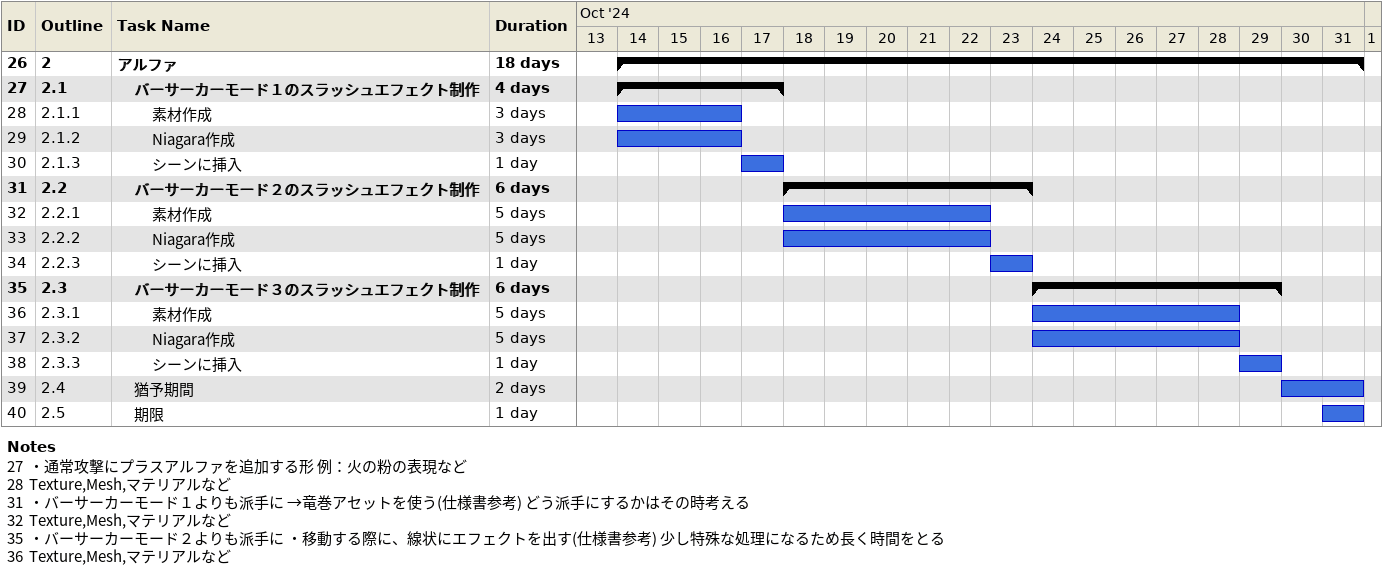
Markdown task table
| ID | WBS | Task | Duration | Start | Finish |
|---|---|---|---|---|---|
| 26 | 2 | **アルファ** | 18d | 2024-10-14 | 2024-10-31 |
| 27 | 2.1 | **バーサーカーモード１のスラッシュエフェクト制作** | 4d | 2024-10-14 | 2024-10-17 |
| 28 | 2.1.1 | 素材作成 | 3d | 2024-10-14 | 2024-10-16 |
| 29 | 2.1.2 | Niagara作成 | 3d | 2024-10-14 | 2024-10-16 |
| 30 | 2.1.3 | シーンに挿入 | 1d | 2024-10-17 | 2024-10-17 |
| 31 | 2.2 | **バーサーカーモード２のスラッシュエフェクト制作** | 6d | 2024-10-18 | 2024-10-23 |
| 32 | 2.2.1 | 素材作成 | 5d | 2024-10-18 | 2024-10-22 |
| 33 | 2.2.2 | Niagara作成 | 5d | 2024-10-18 | 2024-10-22 |
| 34 | 2.2.3 | シーンに挿入 | 1d | 2024-10-23 | 2024-10-23 |
| 35 | 2.3 | **バーサーカーモード３のスラッシュエフェクト制作** | 6d | 2024-10-24 | 2024-10-29 |
| 36 | 2.3.1 | 素材作成 | 5d | 2024-10-24 | 2024-10-28 |
| 37 | 2.3.2 | Niagara作成 | 5d | 2024-10-24 | 2024-10-28 |
| 38 | 2.3.3 | シーンに挿入 | 1d | 2024-10-29 | 2024-10-29 |
| 39 | 2.4 | 猶予期間 | 2d | 2024-10-30 | 2024-10-31 |
| 40 | 2.5 | 期限 | 1d | 2024-10-31 | 2024-10-31 |

Notes
- 27: ・通常攻撃にプラスアルファを追加する形 例：火の粉の表現など
- 28: Texture,Mesh,マテリアルなど
- 31: ・バーサーカーモード１よりも派手に →竜巻アセットを使う(仕様書参考) どう派手にするかはその時考える
- 32: Texture,Mesh,マテリアルなど
- 35: ・バーサーカーモード２よりも派手に ・移動する際に、線状にエフェクトを出す(仕様書参考) 少し特殊な処理になるため長く時間をとる
- 36: Texture,Mesh,マテリアルなど
